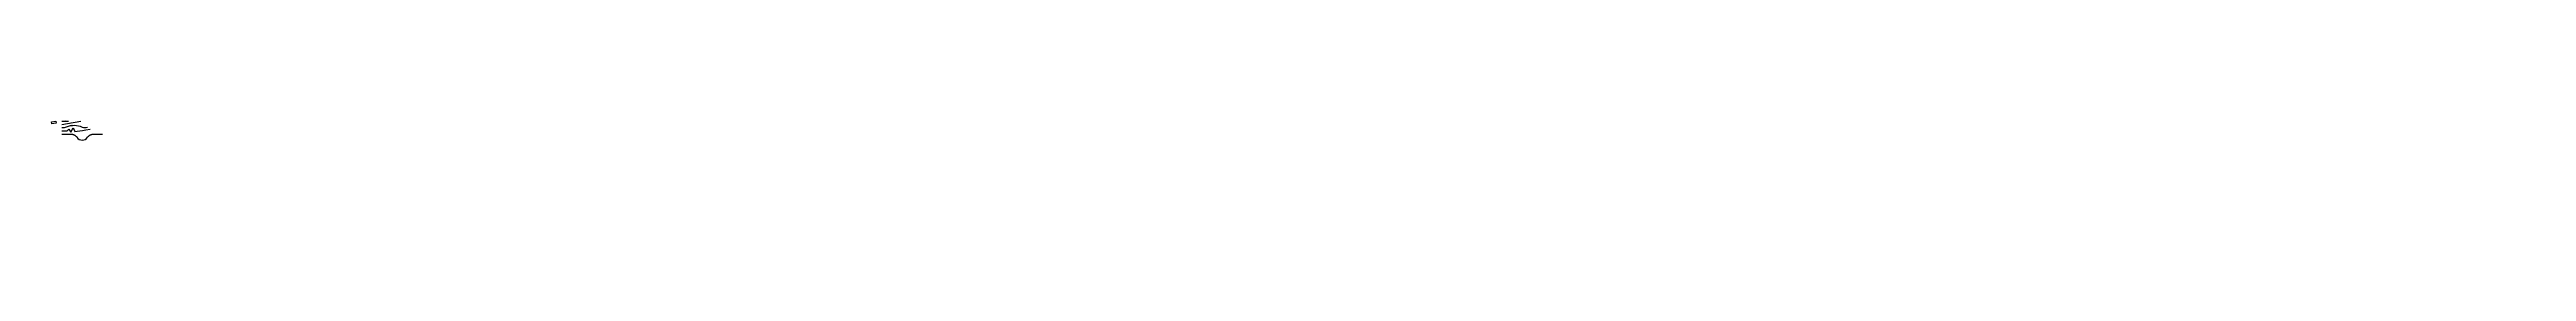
# Model space of a CAD drawing. Header units: metres. Extents: x 0 to 38816, y -968 to 293.
import ezdxf

# ---------------------------------------------------------------- set-up
doc = ezdxf.new("R2010")
doc.units = ezdxf.units.M
doc.layers.add('JBTFE_ANNOTATIONS_ALIGNMENTNAME', color=2, linetype='Continuous', true_color=0xffff00)
doc.layers.add('JBTOB_KO_SPO', color=2, linetype='Continuous')
doc.styles.add('RC-STANDARD', font='iso3098.shx')

# ---------------------------------------------------------------- blocks, each defined once
blk = doc.blocks.new('*Z1', base_point=(245, 435))
at = {"color": 0}
blk.add_line((245, 429), (245, 429), dxfattribs=at)
at = {"color": 0, "insert": (245, 437), "char_height": 10, "attachment_point": 5, "style": 'RC-STANDARD'}
blk.add_mtext('[T01]', dxfattribs=at)
blk = doc.blocks.new('*Z2', base_point=(342, 412))
at = {"color": 0}
blk.add_line((343, 405), (343, 405), dxfattribs=at)
at = {"color": 0, "insert": (342, 413), "char_height": 10, "attachment_point": 5, "rotation": 10, "style": 'RC-STANDARD'}
blk.add_mtext('[T02]', dxfattribs=at)
blk = doc.blocks.new('*Z3', base_point=(513, 39))
at = {"color": 0}
blk.add_line((513, 32), (513, 32), dxfattribs=at)
at = {"color": 0, "insert": (513, 41), "char_height": 10, "attachment_point": 5, "rotation": 360, "style": 'RC-STANDARD'}
blk.add_mtext('[T05]', dxfattribs=at)
blk = doc.blocks.new('*Z4', base_point=(390, 202))
at = {"color": 0}
blk.add_line((382, 198), (382, 198), dxfattribs=at)
at = {"color": 0, "insert": (390, 202), "char_height": 10, "attachment_point": 5, "rotation": 296.0785, "style": 'RC-STANDARD'}
blk.add_mtext('[T04]', dxfattribs=at)
blk = doc.blocks.new('*Z5', base_point=(352, 372))
at = {"color": 0}
blk.add_line((353, 365), (353, 365), dxfattribs=at)
at = {"color": 0, "insert": (352, 372), "char_height": 10, "attachment_point": 5, "rotation": 5.9055, "style": 'RC-STANDARD'}
blk.add_mtext('[T03]', dxfattribs=at)

msp = doc.modelspace()

# ---------------------------------------------------------------- linework, layer by layer
msp.add_lwpolyline([(32, 268), (100, 280), (105, 251), (38, 240)], close=True)
at = {"layer": 'JBTOB_KO_SPO', "flags": 128}
for points in [[(195, 229), (491, 281)], [(195, 279), (295, 279)], [(195, 129), (276, 129), (303, 155), (333, 110), (369, 175), (396, 119), (431, 124), (517, 136), (569, 144), (639, 153)]]:
    msp.add_lwpolyline(points, dxfattribs=at)
for points in [[(195, 179, 0.099006), (268, 193, -0.211401), (511, 188, 0.220755), (595, 188)], [(195, 79), (295, 79, -0.001033), (304, 79, -0.003098), (313, 78, -0.005163), (323, 78, -0.007228), (332, 78, -0.009293), (341, 77, -0.011358), (350, 76, -0.013422), (359, 74, -0.015487), (368, 72, -0.017552), (376, 69, -0.019616), (385, 66, -0.02168), (393, 62), (393, 62, -0.125655), (429, 28, 0.546302), (597, 28, -0.125655), (634, 62, -0.02168), (642, 66, -0.019616), (650, 69, -0.017552), (659, 72, -0.015487), (668, 74, -0.013422), (677, 76, -0.011358), (686, 77, -0.009293), (695, 78, -0.007228), (704, 78, -0.005163), (713, 78, -0.003098), (722, 79, -0.001033), (731, 79), (831, 79)]]:
    msp.add_lwpolyline(points, format="xyb", dxfattribs=at)

# ---------------------------------------------------------------- block references
at = {"layer": 'JBTFE_ANNOTATIONS_ALIGNMENTNAME'}
for name, p in [('*Z1', (245, 285)), ('*Z2', (342, 262)), ('*Z5', (352, 222)), ('*Z4', (390, 152)), ('*Z3', (513, -11))]:
    msp.add_blockref(name, p, dxfattribs=at)

doc.saveas('drawing.dxf')
